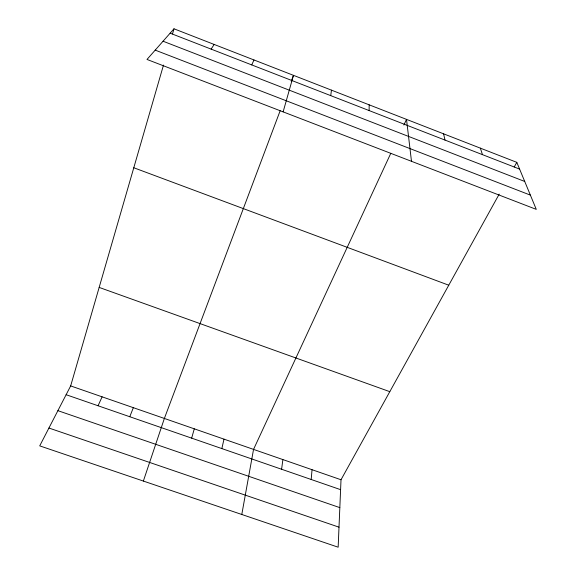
<?xml version="1.0" encoding="UTF-8"?>
<svg xmlns="http://www.w3.org/2000/svg" width="576" height="576" viewBox="0 0 576 576"><rect width="100%" height="100%" fill="white"/><g stroke="black" fill="none" stroke-linecap="round" stroke-linejoin="round"><path stroke-width="0.86" d="M369.144 110.57L369.151 104.825M499.198 194.134L341.014 479.758L338.155 547.2L39.722 445.867L70.661 385.92L163.505 65.059M311.191 479.498L312.041 469.699M281.599 469.26L282.888 459.583M330.732 95.63L331.466 90.144M241.79 514.483L253.541 449.395L390.787 153.324M221.839 448.582L224.006 439.15M191.664 438.142L194.285 428.832M283.126 111.874L293.472 75.348L291.254 81.238M172.49 33.977L173.995 28.8L516.809 162.346L536.278 209.369L146.995 59.443L173.995 28.8M143.366 481.061L164.369 418.45L280.166 110.714M129.78 416.736L133.344 407.678M98.064 405.756L102.11 396.835M251.734 64.908L253.987 59.962M403.898 125.042L406.519 119.383L411.48 161.302M514.231 166.997L516.809 162.346M211.118 49.111L214.164 44.453M48.931 428.033L339.005 527.17M57.895 410.659L339.833 507.636M66.125 394.711L340.596 489.665M70.661 385.92L341.014 479.758M99.166 287.417L389.801 391.666M133.79 167.753L448.762 285.206M155.203 50.126L530.381 195.12M163.051 41.22L524.722 181.462M170.136 33.178L519.602 169.092M480.348 148.147L482.458 154.642M443.585 133.826L445.003 140.076"/></g></svg>
